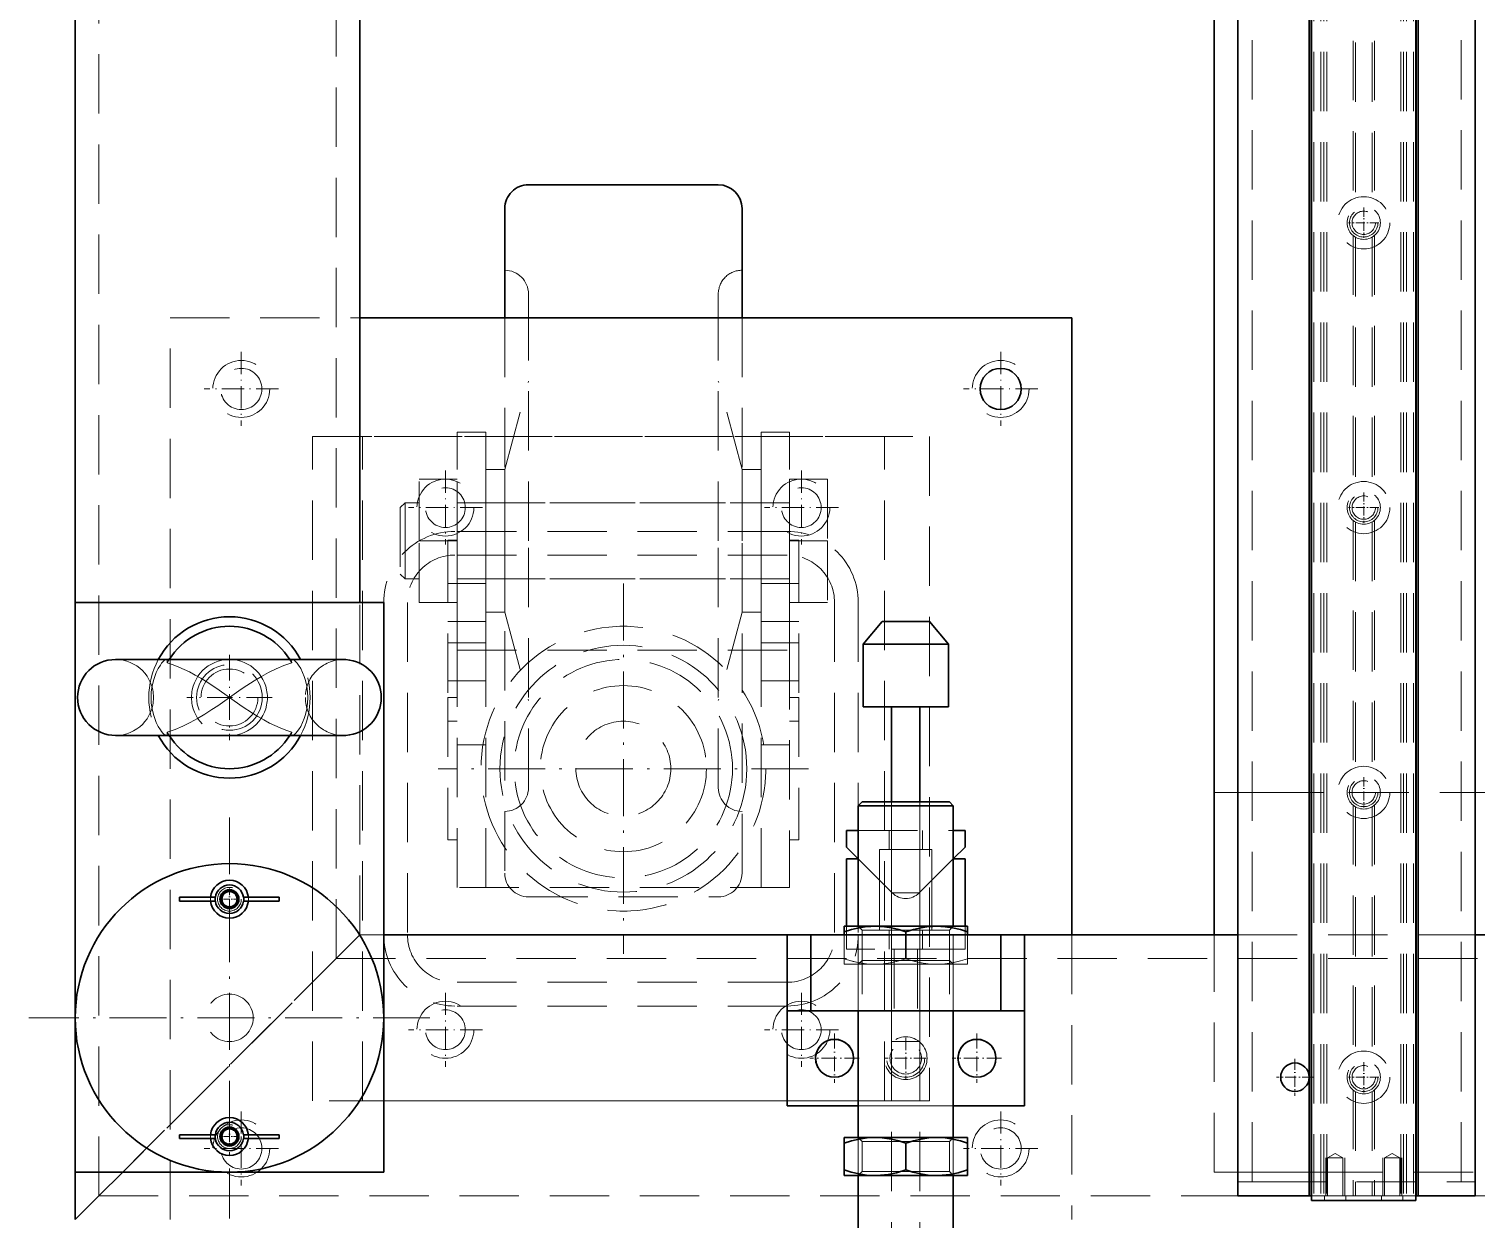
# Model space of a CAD drawing. Header units: millimetres. Extents: x -10155 to 20189, y -25550 to -22580.
# Drawn here: x -9706 to -9401.1, y -23854.9 to -23604.2 of the extents above; entities that cross this region are included whole.
import ezdxf

# ---------------------------------------------------------------- set-up
doc = ezdxf.new("R2010")
doc.units = ezdxf.units.MM
for name, pattern in [('CENTER-HOKUTO', [23, 20, -1, 1, -1]), ('DASHDOT', [18.5, 12, -3, 0.5, -3]), ('DASHSPACE', [30, 12, -18]), ('HIDDEN-HOKUTO', [3.8, 2.5, -1.3])]:
    doc.linetypes.add(name, pattern=pattern)
doc.layers.add('AM_7', color=2, linetype='CENTER-HOKUTO', lineweight=30)
doc.layers.add('AM_HID', color=1, linetype='HIDDEN-HOKUTO', lineweight=25)

msp = doc.modelspace()

# ---------------------------------------------------------------- linework, layer by layer
at = {"color": 7, "lineweight": 35}
for p, q in [((-9636.248, -23725.004), (-9636.248, -23355.504)), ((-9456.248, -23795.004), (-9456.248, -23355.504)), ((-9451.248, -23850.004), (-9451.248, -23355.504)), ((-9436.248, -23355.504), (-9436.248, -23850.004)), ((-9435.827, -23355.504), (-9435.827, -23850.004)), ((-9435.748, -23355.504), (-9435.748, -23849.004)), ((-9413.748, -23355.504), (-9413.748, -23849.004)), ((-9413.668, -23355.504), (-9413.668, -23850.004)), ((-9413.248, -23355.504), (-9413.248, -23850.004)), ((-9401.248, -23355.504), (-9401.248, -23850.004)), ((-9696.248, -23725.004), (-9696.248, -23404.504)), ((-9600.746, -23637.004), (-9560.746, -23637.004)), ((-9636.248, -23665.004), (-9486.248, -23665.004)), ((-9486.248, -23665.004), (-9486.248, -23795.004)), ((-9486.248, -23665.004), (-9486.248, -23795.004)), ((-9696.248, -23725.004), (-9631.248, -23725.004)), ((-9696.248, -23812.495), (-9696.248, -23725.004)), ((-9631.248, -23725.004), (-9631.248, -23845.004)), ((-9639.748, -23737.004), (-9687.748, -23737.004)), ((-9639.748, -23753.004), (-9687.748, -23753.004)), ((-9531.248, -23793.204), (-9531.248, -23767.804)), ((-9511.248, -23793.204), (-9511.248, -23767.804)), ((-9631.248, -23795.004), (-9546.248, -23795.004)), ((-9501.248, -23795.004), (-9541.248, -23795.004)), ((-9496.248, -23795.004), (-9451.248, -23795.004)), ((-9496.248, -23831.004), (-9496.248, -23795.004)), ((-9401.248, -23795.004), (-9375.248, -23795.004)), ((-9696.248, -23845.004), (-9696.248, -23812.513)), ((-9546.248, -23831.004), (-9546.248, -23811.004)), ((-9501.248, -23811.004), (-9541.248, -23811.004)), ((-9531.248, -23837.704), (-9531.248, -23811.004)), ((-9511.248, -23837.704), (-9511.248, -23811.004)), ((-9496.248, -23831.004), (-9496.248, -23811.004)), ((-9631.248, -23845.004), (-9696.248, -23845.004)), ((-9531.248, -23867.204), (-9531.248, -23845.704)), ((-9511.248, -23867.204), (-9511.248, -23845.704)), ((-9413.748, -23851.004), (-9435.748, -23851.004))]:
    msp.add_line(p, q, dxfattribs=at)
at = {"color": 7, "lineweight": 35, "ltscale": 0.079717}
msp.add_line((-9605.746, -23645.193), (-9605.746, -23642.004), dxfattribs=at)
at = {"color": 7, "lineweight": 35, "ltscale": 0.01646}
msp.add_line((-9555.746, -23642.662), (-9555.746, -23642.004), dxfattribs=at)
at = {"color": 7, "lineweight": 35, "ltscale": 0.197771}
msp.add_line((-9555.746, -23650.573), (-9555.746, -23642.662), dxfattribs=at)
at = {"color": 7, "lineweight": 35, "ltscale": 0.134513}
msp.add_line((-9605.746, -23650.573), (-9605.746, -23645.193), dxfattribs=at)
at = {"color": 7, "lineweight": 35, "ltscale": 0.36077}
msp.add_line((-9605.746, -23650.573), (-9605.746, -23665.004), dxfattribs=at)
at = {"color": 7, "lineweight": 35, "ltscale": 0.360763}
msp.add_line((-9555.746, -23650.573), (-9555.746, -23665.004), dxfattribs=at)
at = {"color": 7, "lineweight": 35, "ltscale": 0.156205}
for p, q in [((-9526.248, -23729.004), (-9530.248, -23733.804)), ((-9516.248, -23729.004), (-9512.248, -23733.804))]:
    msp.add_line(p, q, dxfattribs=at)
at = {"color": 7, "lineweight": 35, "ltscale": 0.125}
for p, q in [((-9526.248, -23729.004), (-9521.248, -23729.004)), ((-9521.248, -23729.004), (-9516.248, -23729.004)), ((-9541.248, -23795.004), (-9546.248, -23795.004)), ((-9501.248, -23795.004), (-9496.248, -23795.004)), ((-9456.248, -23795.004), (-9451.248, -23795.004)), ((-9401.248, -23795.004), (-9396.248, -23795.004)), ((-9546.248, -23811.004), (-9541.248, -23811.004)), ((-9501.248, -23811.004), (-9496.248, -23811.004))]:
    msp.add_line(p, q, dxfattribs=at)
at = {"color": 7, "lineweight": 35, "ltscale": 0.224988}
for p, q in [((-9530.248, -23733.804), (-9521.248, -23733.804)), ((-9530.248, -23747.004), (-9521.248, -23747.004))]:
    msp.add_line(p, q, dxfattribs=at)
at = {"color": 7, "lineweight": 35, "ltscale": 0.33}
for p, q in [((-9530.248, -23747.004), (-9530.248, -23733.804)), ((-9512.248, -23747.004), (-9512.248, -23733.804))]:
    msp.add_line(p, q, dxfattribs=at)
at = {"color": 7, "lineweight": 35, "ltscale": 0.225012}
for p, q in [((-9521.248, -23733.804), (-9512.248, -23733.804)), ((-9521.248, -23747.004), (-9512.248, -23747.004))]:
    msp.add_line(p, q, dxfattribs=at)
at = {"color": 7, "lineweight": 35, "ltscale": 0.5}
for p, q in [((-9524.248, -23767.004), (-9524.248, -23747.004)), ((-9518.248, -23767.004), (-9518.248, -23747.004))]:
    msp.add_line(p, q, dxfattribs=at)
at = {"color": 7, "lineweight": 35, "ltscale": 0.267249}
msp.add_line((-9687.748, -23753.004), (-9677.058, -23753.004), dxfattribs=at)
at = {"color": 7, "lineweight": 35, "ltscale": 0.267236}
msp.add_line((-9639.748, -23753.004), (-9650.437, -23753.004), dxfattribs=at)
at = {"color": 7, "lineweight": 35, "ltscale": 0.028289}
msp.add_line((-9530.447, -23767.004), (-9531.248, -23767.804), dxfattribs=at)
at = {"color": 7, "lineweight": 35, "ltscale": 0.249988}
msp.add_line((-9531.248, -23767.804), (-9521.248, -23767.804), dxfattribs=at)
at = {"color": 7, "lineweight": 35, "ltscale": 0.22998}
msp.add_line((-9530.447, -23767.004), (-9521.248, -23767.004), dxfattribs=at)
at = {"color": 7, "lineweight": 35, "ltscale": 0.230017}
msp.add_line((-9521.248, -23767.004), (-9512.047, -23767.004), dxfattribs=at)
at = {"color": 7, "lineweight": 35, "ltscale": 0.250012}
msp.add_line((-9521.248, -23767.804), (-9511.248, -23767.804), dxfattribs=at)
at = {"color": 7, "lineweight": 35, "ltscale": 0.028281}
msp.add_line((-9512.047, -23767.004), (-9511.248, -23767.804), dxfattribs=at)
at = {"color": 7, "lineweight": 35, "ltscale": 0.0625}
for p, q in [((-9533.748, -23773.004), (-9531.248, -23773.004)), ((-9511.248, -23773.004), (-9508.748, -23773.004)), ((-9533.748, -23779.004), (-9531.248, -23779.004)), ((-9511.248, -23779.004), (-9508.748, -23779.004))]:
    msp.add_line(p, q, dxfattribs=at)
at = {"color": 7, "lineweight": 35, "ltscale": 0.0875}
for p, q in [((-9533.748, -23776.504), (-9533.748, -23773.004)), ((-9508.748, -23773.004), (-9508.748, -23776.504))]:
    msp.add_line(p, q, dxfattribs=at)
at = {"color": 7, "lineweight": 35, "ltscale": 0.088388}
for p, q in [((-9531.248, -23779.004), (-9533.748, -23776.504)), ((-9508.748, -23776.504), (-9511.248, -23779.004))]:
    msp.add_line(p, q, dxfattribs=at)
at = {"color": 7, "lineweight": 35, "ltscale": 0.355}
for p, q in [((-9533.748, -23793.204), (-9533.748, -23779.004)), ((-9508.748, -23779.004), (-9508.748, -23793.204))]:
    msp.add_line(p, q, dxfattribs=at)
at = {"color": 7, "lineweight": 35, "ltscale": 0.003857}
for p, q in [((-9674.248, -23787.104), (-9674.093, -23787.104)), ((-9674.248, -23787.904), (-9674.093, -23787.904)), ((-9653.402, -23787.104), (-9653.248, -23787.104)), ((-9653.402, -23787.904), (-9653.248, -23787.904)), ((-9674.248, -23837.104), (-9674.093, -23837.104)), ((-9674.248, -23837.904), (-9674.093, -23837.904)), ((-9653.402, -23837.104), (-9653.248, -23837.104)), ((-9653.402, -23837.904), (-9653.248, -23837.904))]:
    msp.add_line(p, q, dxfattribs=at)
at = {"color": 7, "lineweight": 35, "ltscale": 0.02}
for p, q in [((-9674.248, -23787.904), (-9674.248, -23787.104)), ((-9666.748, -23787.904), (-9666.748, -23787.104)), ((-9660.748, -23787.904), (-9660.748, -23787.104)), ((-9653.248, -23787.904), (-9653.248, -23787.104)), ((-9674.248, -23837.904), (-9674.248, -23837.104)), ((-9666.748, -23837.904), (-9666.748, -23837.104)), ((-9660.748, -23837.904), (-9660.748, -23837.104)), ((-9653.248, -23837.904), (-9653.248, -23837.104))]:
    msp.add_line(p, q, dxfattribs=at)
at = {"color": 7, "lineweight": 35, "ltscale": 0.064807}
for p, q in [((-9671.501, -23787.104), (-9674.093, -23787.104)), ((-9671.501, -23787.904), (-9674.093, -23787.904)), ((-9671.501, -23837.104), (-9674.093, -23837.104)), ((-9671.501, -23837.904), (-9674.093, -23837.904))]:
    msp.add_line(p, q, dxfattribs=at)
at = {"color": 7, "lineweight": 35, "ltscale": 0.009705}
for p, q in [((-9671.501, -23787.104), (-9671.113, -23787.104)), ((-9671.501, -23787.904), (-9671.113, -23787.904)), ((-9671.501, -23837.104), (-9671.113, -23837.104)), ((-9671.501, -23837.904), (-9671.113, -23837.904))]:
    msp.add_line(p, q, dxfattribs=at)
at = {"color": 7, "lineweight": 35, "ltscale": 0.007141}
for p, q in [((-9670.827, -23787.104), (-9671.113, -23787.104)), ((-9670.827, -23787.904), (-9671.113, -23787.904)), ((-9656.382, -23787.104), (-9656.668, -23787.104)), ((-9656.382, -23787.904), (-9656.668, -23787.904)), ((-9670.827, -23837.104), (-9671.113, -23837.104)), ((-9670.827, -23837.904), (-9671.113, -23837.904)), ((-9656.382, -23837.104), (-9656.668, -23837.104)), ((-9656.382, -23837.904), (-9656.668, -23837.904))]:
    msp.add_line(p, q, dxfattribs=at)
at = {"color": 7, "lineweight": 35, "ltscale": 0.013342}
for p, q in [((-9670.827, -23787.104), (-9670.293, -23787.104)), ((-9670.827, -23787.904), (-9670.293, -23787.904)), ((-9670.827, -23837.104), (-9670.293, -23837.104)), ((-9670.827, -23837.904), (-9670.293, -23837.904))]:
    msp.add_line(p, q, dxfattribs=at)
at = {"color": 7, "lineweight": 35, "ltscale": 0.088647}
for p, q in [((-9666.748, -23787.104), (-9670.293, -23787.104)), ((-9666.748, -23787.904), (-9670.293, -23787.904)), ((-9666.748, -23837.104), (-9670.293, -23837.104)), ((-9666.748, -23837.904), (-9670.293, -23837.904))]:
    msp.add_line(p, q, dxfattribs=at)
at = {"color": 7, "lineweight": 35, "ltscale": 0.000671387}
for p, q in [((-9666.721, -23787.104), (-9666.748, -23787.104)), ((-9666.721, -23787.904), (-9666.748, -23787.904)), ((-9660.748, -23787.104), (-9660.774, -23787.104)), ((-9660.748, -23787.904), (-9660.774, -23787.904)), ((-9666.721, -23837.104), (-9666.748, -23837.104)), ((-9666.721, -23837.904), (-9666.748, -23837.904)), ((-9660.748, -23837.104), (-9660.774, -23837.104)), ((-9660.748, -23837.904), (-9660.774, -23837.904))]:
    msp.add_line(p, q, dxfattribs=at)
at = {"color": 7, "lineweight": 35, "ltscale": 0.08866}
for p, q in [((-9657.201, -23787.104), (-9660.748, -23787.104)), ((-9657.201, -23787.904), (-9660.748, -23787.904)), ((-9657.201, -23837.104), (-9660.748, -23837.104)), ((-9657.201, -23837.904), (-9660.748, -23837.904))]:
    msp.add_line(p, q, dxfattribs=at)
at = {"color": 7, "lineweight": 35, "ltscale": 0.01333}
for p, q in [((-9657.201, -23787.104), (-9656.668, -23787.104)), ((-9657.201, -23787.904), (-9656.668, -23787.904)), ((-9657.201, -23837.104), (-9656.668, -23837.104)), ((-9657.201, -23837.904), (-9656.668, -23837.904))]:
    msp.add_line(p, q, dxfattribs=at)
at = {"color": 7, "lineweight": 35, "ltscale": 0.009717}
for p, q in [((-9656.382, -23787.104), (-9655.994, -23787.104)), ((-9656.382, -23787.904), (-9655.994, -23787.904)), ((-9656.382, -23837.104), (-9655.994, -23837.104)), ((-9656.382, -23837.904), (-9655.994, -23837.904))]:
    msp.add_line(p, q, dxfattribs=at)
at = {"color": 7, "lineweight": 35, "ltscale": 0.064795}
for p, q in [((-9653.402, -23787.104), (-9655.994, -23787.104)), ((-9653.402, -23787.904), (-9655.994, -23787.904)), ((-9653.402, -23837.104), (-9655.994, -23837.104)), ((-9653.402, -23837.904), (-9655.994, -23837.904))]:
    msp.add_line(p, q, dxfattribs=at)
at = {"color": 7, "lineweight": 35, "ltscale": 0.4}
for p, q in [((-9546.248, -23811.004), (-9546.248, -23795.004)), ((-9541.248, -23811.004), (-9541.248, -23795.004)), ((-9501.248, -23811.004), (-9501.248, -23795.004)), ((-9496.248, -23811.004), (-9496.248, -23795.004))]:
    msp.add_line(p, q, dxfattribs=at)
at = {"color": 7, "lineweight": 35, "ltscale": 0.029028}
for p, q in [((-9534.248, -23794.365), (-9534.248, -23793.204)), ((-9508.248, -23794.365), (-9508.248, -23793.204)), ((-9534.248, -23838.865), (-9534.248, -23837.704)), ((-9508.248, -23838.865), (-9508.248, -23837.704)), ((-9534.248, -23844.543), (-9534.248, -23845.704)), ((-9508.248, -23844.543), (-9508.248, -23845.704))]:
    msp.add_line(p, q, dxfattribs=at)
at = {"color": 7, "lineweight": 35, "ltscale": 0.162488}
for p, q in [((-9534.248, -23793.204), (-9527.748, -23793.204)), ((-9534.248, -23837.704), (-9527.748, -23837.704)), ((-9534.248, -23845.704), (-9527.748, -23845.704))]:
    msp.add_line(p, q, dxfattribs=at)
at = {"color": 7, "lineweight": 35, "ltscale": 0.015973}
for p, q in [((-9534.248, -23794.365), (-9534.248, -23795.004)), ((-9508.248, -23794.365), (-9508.248, -23795.004))]:
    msp.add_line(p, q, dxfattribs=at)
at = {"color": 7, "lineweight": 35, "ltscale": 0.1625}
for p, q in [((-9527.748, -23793.204), (-9521.248, -23793.204)), ((-9521.248, -23793.204), (-9514.748, -23793.204)), ((-9527.748, -23837.704), (-9521.248, -23837.704)), ((-9521.248, -23837.704), (-9514.748, -23837.704)), ((-9527.748, -23845.704), (-9521.248, -23845.704)), ((-9521.248, -23845.704), (-9514.748, -23845.704))]:
    msp.add_line(p, q, dxfattribs=at)
at = {"color": 7, "lineweight": 35, "ltscale": 0.141944}
for p, q in [((-9521.248, -23794.365), (-9521.248, -23800.043)), ((-9534.248, -23838.865), (-9534.248, -23844.543)), ((-9521.248, -23838.865), (-9521.248, -23844.543)), ((-9508.248, -23838.865), (-9508.248, -23844.543))]:
    msp.add_line(p, q, dxfattribs=at)
at = {"color": 7, "lineweight": 35, "ltscale": 0.162512}
for p, q in [((-9514.748, -23793.204), (-9508.248, -23793.204)), ((-9514.748, -23837.704), (-9508.248, -23837.704)), ((-9514.748, -23845.704), (-9508.248, -23845.704))]:
    msp.add_line(p, q, dxfattribs=at)
at = {"color": 7, "lineweight": 35, "ltscale": 0.375}
for p, q in [((-9546.248, -23831.004), (-9531.248, -23831.004)), ((-9531.248, -23831.004), (-9546.248, -23831.004)), ((-9511.248, -23831.004), (-9496.248, -23831.004)), ((-9496.248, -23831.004), (-9511.248, -23831.004))]:
    msp.add_line(p, q, dxfattribs=at)
at = {"color": 7, "lineweight": 35, "ltscale": 0.25}
msp.add_line((-9696.248, -23855.004), (-9696.248, -23845.004), dxfattribs=at)
at = {"color": 7, "lineweight": 35, "ltscale": 0.176777}
for p, q in [((-9686.248, -23845.004), (-9691.248, -23850.004)), ((-9691.248, -23850.004), (-9686.248, -23845.004)), ((-9696.248, -23855.004), (-9691.248, -23850.004)), ((-9696.248, -23855.004), (-9691.248, -23850.004))]:
    msp.add_line(p, q, dxfattribs=at)
at = {"color": 7, "lineweight": 35, "ltscale": 0.15}
for p, q in [((-9451.248, -23850.004), (-9445.248, -23850.004)), ((-9413.248, -23850.004), (-9407.248, -23850.004)), ((-9407.248, -23850.004), (-9401.248, -23850.004))]:
    msp.add_line(p, q, dxfattribs=at)
at = {"color": 7, "lineweight": 35, "ltscale": 0.3875}
msp.add_line((-9435.748, -23850.004), (-9451.248, -23850.004), dxfattribs=at)
at = {"color": 7, "lineweight": 35, "ltscale": 0.225}
msp.add_line((-9445.248, -23850.004), (-9436.248, -23850.004), dxfattribs=at)
at = {"color": 7, "lineweight": 35, "ltscale": 0.010522}
msp.add_line((-9436.248, -23850.004), (-9435.827, -23850.004), dxfattribs=at)
at = {"color": 7, "lineweight": 35, "ltscale": 0.001978}
msp.add_line((-9435.827, -23850.004), (-9435.748, -23850.004), dxfattribs=at)
at = {"color": 7, "lineweight": 35, "ltscale": 0.05}
for p, q in [((-9435.748, -23849.004), (-9435.748, -23851.004)), ((-9413.748, -23849.004), (-9413.748, -23851.004))]:
    msp.add_line(p, q, dxfattribs=at)
at = {"color": 7, "lineweight": 35, "ltscale": 0.3125}
msp.add_line((-9401.248, -23850.004), (-9413.748, -23850.004), dxfattribs=at)
at = {"color": 7, "lineweight": 35, "ltscale": 0.00199}
msp.add_line((-9413.748, -23850.004), (-9413.668, -23850.004), dxfattribs=at)
at = {"color": 7, "lineweight": 35, "ltscale": 0.01051}
msp.add_line((-9413.668, -23850.004), (-9413.248, -23850.004), dxfattribs=at)
at = {"color": 7, "lineweight": 35}
for points in [[(-9534.248, -23794.365), (-9532.646, -23793.884), (-9531.032, -23793.517), (-9529.4, -23793.284), (-9528.576, -23793.224), (-9527.748, -23793.204)], [(-9527.748, -23793.204), (-9526.74, -23793.234), (-9525.736, -23793.323), (-9524.224, -23793.563), (-9522.727, -23793.916), (-9521.248, -23794.365)], [(-9521.248, -23794.365), (-9519.647, -23793.884), (-9518.032, -23793.517), (-9516.4, -23793.284), (-9515.576, -23793.224), (-9514.748, -23793.204)], [(-9514.748, -23793.204), (-9513.858, -23793.227), (-9512.958, -23793.298), (-9511.402, -23793.528), (-9509.728, -23793.916), (-9508.248, -23794.365)], [(-9534.248, -23838.865), (-9532.646, -23838.384), (-9531.032, -23838.017), (-9529.4, -23837.784), (-9528.576, -23837.724), (-9527.748, -23837.704)], [(-9527.748, -23837.704), (-9526.74, -23837.734), (-9525.736, -23837.823), (-9524.224, -23838.063), (-9522.727, -23838.416), (-9521.248, -23838.865)], [(-9521.248, -23838.865), (-9519.647, -23838.384), (-9518.032, -23838.017), (-9516.4, -23837.784), (-9515.576, -23837.724), (-9514.748, -23837.704)], [(-9514.748, -23837.704), (-9513.858, -23837.727), (-9512.958, -23837.798), (-9511.402, -23838.028), (-9509.728, -23838.416), (-9508.248, -23838.865)], [(-9527.748, -23845.704), (-9528.638, -23845.68), (-9529.538, -23845.61), (-9531.093, -23845.379), (-9532.768, -23844.992), (-9534.248, -23844.543)], [(-9521.248, -23844.543), (-9523.187, -23845.111), (-9524.93, -23845.472), (-9526.561, -23845.662), (-9527.748, -23845.704)], [(-9514.748, -23845.704), (-9515.638, -23845.68), (-9516.538, -23845.61), (-9518.093, -23845.379), (-9519.768, -23844.992), (-9521.248, -23844.543)], [(-9508.248, -23844.543), (-9510.187, -23845.111), (-9511.93, -23845.472), (-9513.561, -23845.662), (-9514.748, -23845.704)]]:
    msp.add_lwpolyline(points, dxfattribs=at)
at = {"color": 7, "linetype": 'DASHSPACE', "lineweight": 13}
for centre, radius in [((-9424.748, -23645.004), 3), ((-9424.748, -23705.004), 3), ((-9663.748, -23745.004), 8), ((-9424.748, -23765.004), 3), ((-9663.748, -23787.504), 2), ((-9521.248, -23821.004), 4), ((-9424.748, -23825.004), 3), ((-9663.748, -23837.504), 2)]:
    msp.add_circle(centre, radius, dxfattribs=at)
at = {"color": 7, "lineweight": 35}
for centre, radius in [((-9501.248, -23680.004), 4.338), ((-9663.748, -23812.504), 32.5), ((-9663.748, -23787.504), 2), ((-9663.748, -23787.504), 1.8), ((-9663.748, -23787.504), 1.6), ((-9536.248, -23821.004), 4), ((-9506.248, -23821.004), 4), ((-9439.248, -23825.004), 3), ((-9663.748, -23837.504), 2), ((-9663.748, -23837.504), 1.8), ((-9663.748, -23837.504), 1.6)]:
    msp.add_circle(centre, radius, dxfattribs=at)
for centre, radius, start, end in [((-9600.746, -23642.004), 5, 90, 180.00001), ((-9560.746, -23642.004), 5, 360, 90), ((-9663.748, -23745.004), 17, 28.07252, 151.92748), ((-9663.748, -23745.004), 15, 32.23096, 147.76904), ((-9687.748, -23745.004), 8, 90, 179.99999), ((-9639.748, -23745.004), 8, 86.08696, 90), ((-9639.748, -23745.004), 8, 0, 86.08696), ((-9687.748, -23745.004), 8, 179.99999, 270), ((-9639.748, -23745.004), 8, 273.91305, 0), ((-9663.748, -23745.004), 17, 208.07248, 331.92765), ((-9663.748, -23745.004), 15, 212.23095, 327.76905), ((-9639.748, -23745.004), 8, 270, 273.91305), ((-9663.748, -23787.504), 4, 5.73917, 174.26083), ((-9663.748, -23787.504), 3, 7.66226, 172.33775), ((-9663.748, -23787.504), 4, 185.73917, 354.26083), ((-9663.748, -23787.504), 3, 187.66225, 352.33774), ((-9536.248, -23821.004), 4, 28.64789, 208.64788), ((-9506.248, -23821.004), 4, 28.64789, 208.64788), ((-9663.748, -23837.504), 4, 5.73917, 174.26083), ((-9663.748, -23837.504), 3, 7.66226, 172.33775), ((-9663.748, -23837.504), 4, 185.73917, 354.26083), ((-9663.748, -23837.504), 3, 187.66225, 352.33774)]:
    msp.add_arc(centre, radius, start, end, dxfattribs=at)
at = {"layer": 'AM_7', "color": 2, "linetype": 'DASHDOT', "lineweight": 13, "ltscale": 0.159802}
for p, q in [((-9424.748, -23641.808), (-9424.748, -23648.2)), ((-9421.551, -23645.004), (-9427.943, -23645.004)), ((-9424.748, -23701.808), (-9424.748, -23708.2)), ((-9421.551, -23705.004), (-9427.943, -23705.004)), ((-9421.551, -23765.004), (-9427.943, -23765.004)), ((-9424.748, -23821.808), (-9424.748, -23828.2)), ((-9421.551, -23825.004), (-9427.943, -23825.004))]:
    msp.add_line(p, q, dxfattribs=at)
at = {"layer": 'AM_7', "color": 2, "linetype": 'DASHDOT', "lineweight": 13, "ltscale": 0.389999}
for p, q in [((-9661.248, -23672.204), (-9661.248, -23687.804)), ((-9501.248, -23672.204), (-9501.248, -23687.804)), ((-9618.246, -23807.204), (-9618.246, -23822.804)), ((-9543.246, -23807.204), (-9543.246, -23822.804))]:
    msp.add_line(p, q, dxfattribs=at)
at = {"layer": 'AM_7', "color": 2, "linetype": 'DASHDOT', "lineweight": 13, "ltscale": 0.390002}
for p, q in [((-9653.447, -23680.004), (-9669.047, -23680.004)), ((-9493.447, -23680.004), (-9509.047, -23680.004)), ((-9653.447, -23840.004), (-9669.047, -23840.004)), ((-9493.447, -23840.004), (-9509.047, -23840.004))]:
    msp.add_line(p, q, dxfattribs=at)
at = {"layer": 'AM_7', "color": 2, "linetype": 'DASHDOT', "lineweight": 13, "ltscale": 0.390001}
for p, q in [((-9618.246, -23697.204), (-9618.246, -23712.804)), ((-9543.246, -23697.204), (-9543.246, -23712.804))]:
    msp.add_line(p, q, dxfattribs=at)
at = {"layer": 'AM_7', "color": 2, "linetype": 'DASHDOT', "lineweight": 13, "ltscale": 0.38999}
for p, q in [((-9610.446, -23705.004), (-9626.045, -23705.004)), ((-9535.446, -23705.004), (-9551.045, -23705.004)), ((-9610.446, -23815.004), (-9626.045, -23815.004)), ((-9535.446, -23815.004), (-9551.045, -23815.004))]:
    msp.add_line(p, q, dxfattribs=at)
at = {"layer": 'AM_7', "color": 2, "linetype": 'DASHDOT', "lineweight": 13}
for p, q in [((-9580.746, -23721.004), (-9580.746, -23799.004)), ((-9541.746, -23760.004), (-9619.746, -23760.004)), ((-9663.748, -23770.254), (-9663.748, -23854.754)), ((-9621.498, -23812.504), (-9705.998, -23812.504))]:
    msp.add_line(p, q, dxfattribs=at)
at = {"layer": 'AM_7', "color": 2, "linetype": 'DASHDOT', "lineweight": 13, "ltscale": 0.449637}
msp.add_line((-9663.748, -23736.011), (-9663.748, -23753.997), dxfattribs=at)
at = {"layer": 'AM_7', "color": 2, "linetype": 'DASHDOT', "lineweight": 13, "ltscale": 0.449634}
msp.add_line((-9654.755, -23745.004), (-9672.74, -23745.004), dxfattribs=at)
at = {"layer": 'AM_7', "color": 2, "linetype": 'DASHDOT', "lineweight": 13, "ltscale": 0.159803}
msp.add_line((-9424.748, -23761.808), (-9424.748, -23768.2), dxfattribs=at)
at = {"layer": 'AM_7', "color": 2, "linetype": 'DASHDOT', "lineweight": 13, "ltscale": 0.105365}
for p, q in [((-9663.748, -23785.397), (-9663.748, -23789.611)), ((-9663.748, -23835.397), (-9663.748, -23839.611))]:
    msp.add_line(p, q, dxfattribs=at)
at = {"layer": 'AM_7', "color": 2, "linetype": 'DASHDOT', "lineweight": 13, "ltscale": 0.105371}
for p, q in [((-9661.64, -23787.504), (-9665.855, -23787.504)), ((-9661.64, -23837.504), (-9665.855, -23837.504))]:
    msp.add_line(p, q, dxfattribs=at)
at = {"layer": 'AM_7', "color": 2, "linetype": 'DASHDOT', "lineweight": 13, "ltscale": 0.260001}
for p, q in [((-9536.248, -23815.804), (-9536.248, -23826.204)), ((-9506.248, -23815.804), (-9506.248, -23826.204))]:
    msp.add_line(p, q, dxfattribs=at)
at = {"layer": 'AM_7', "color": 2, "linetype": 'DASHDOT', "lineweight": 13, "ltscale": 0.216028}
for p, q in [((-9521.248, -23816.683), (-9521.248, -23825.324)), ((-9516.927, -23821.004), (-9525.568, -23821.004))]:
    msp.add_line(p, q, dxfattribs=at)
at = {"layer": 'AM_7', "color": 2, "linetype": 'DASHDOT', "lineweight": 13, "ltscale": 0.259998}
for p, q in [((-9531.047, -23821.004), (-9541.447, -23821.004)), ((-9501.047, -23821.004), (-9511.447, -23821.004))]:
    msp.add_line(p, q, dxfattribs=at)
at = {"layer": 'AM_7', "color": 2, "linetype": 'DASHDOT', "lineweight": 13, "ltscale": 0.195}
msp.add_line((-9439.248, -23821.104), (-9439.248, -23828.904), dxfattribs=at)
at = {"layer": 'AM_7', "color": 2, "linetype": 'DASHDOT', "lineweight": 13, "ltscale": 0.194995}
msp.add_line((-9435.348, -23825.004), (-9443.147, -23825.004), dxfattribs=at)
at = {"layer": 'AM_7', "color": 2, "linetype": 'DASHDOT', "lineweight": 13, "ltscale": 0.39}
for p, q in [((-9661.248, -23832.204), (-9661.248, -23847.804)), ((-9501.248, -23832.204), (-9501.248, -23847.804))]:
    msp.add_line(p, q, dxfattribs=at)
at = {"layer": 'AM_HID', "color": 1, "lineweight": 13, "ltscale": 5}
for p, q in [((-9435.839, -23020.004), (-9435.839, -23850.004)), ((-9435.248, -23020.004), (-9435.248, -23850.004)), ((-9433.783, -23020.004), (-9433.783, -23850.004)), ((-9433.781, -23020.004), (-9433.781, -23850.004)), ((-9433.158, -23020.004), (-9433.158, -23850.004)), ((-9432.547, -23020.004), (-9432.547, -23850.004)), ((-9416.947, -23020.004), (-9416.947, -23850.004)), ((-9416.337, -23020.004), (-9416.337, -23850.004)), ((-9415.714, -23020.004), (-9415.714, -23850.004)), ((-9415.712, -23020.004), (-9415.712, -23850.004)), ((-9414.248, -23020.004), (-9414.248, -23850.004)), ((-9413.656, -23020.004), (-9413.656, -23850.004)), ((-9448.248, -23847.004), (-9448.248, -23023.004)), ((-9404.248, -23847.004), (-9404.248, -23023.004)), ((-9691.248, -23850.004), (-9691.248, -23025.004)), ((-9641.248, -23800.004), (-9641.248, -23075.004)), ((-9426.998, -23587.685), (-9426.998, -23642.323)), ((-9426.498, -23588.035), (-9426.498, -23641.973)), ((-9422.998, -23588.035), (-9422.998, -23641.973)), ((-9422.498, -23587.685), (-9422.498, -23642.323)), ((-9426.998, -23647.685), (-9426.998, -23702.323)), ((-9426.498, -23648.035), (-9426.498, -23701.973)), ((-9422.998, -23648.035), (-9422.998, -23701.973)), ((-9422.498, -23647.685), (-9422.498, -23702.323)), ((-9600.746, -23665.596), (-9600.746, -23660.004)), ((-9560.746, -23660.185), (-9560.746, -23660.004)), ((-9560.746, -23666.37), (-9560.746, -23660.185)), ((-9676.248, -23665.004), (-9636.248, -23665.004)), ((-9676.248, -23855.004), (-9676.248, -23665.004)), ((-9676.248, -23665.004), (-9486.248, -23665.004)), ((-9676.248, -23855.004), (-9676.248, -23665.004)), ((-9605.746, -23665.004), (-9605.746, -23712.004)), ((-9600.746, -23666.37), (-9600.746, -23665.596)), ((-9600.746, -23712.004), (-9600.746, -23666.37)), ((-9560.746, -23712.004), (-9560.746, -23666.37)), ((-9555.746, -23665.004), (-9555.746, -23712.004)), ((-9605.746, -23697.004), (-9600.746, -23678.344)), ((-9555.746, -23697.004), (-9560.746, -23678.344)), ((-9646.246, -23830.004), (-9646.246, -23690.004)), ((-9646.246, -23690.004), (-9516.246, -23690.004)), ((-9525.746, -23690.004), (-9635.746, -23690.004)), ((-9635.746, -23830.004), (-9635.746, -23690.004)), ((-9615.746, -23735.004), (-9615.746, -23689.101)), ((-9609.746, -23689.101), (-9615.746, -23689.101)), ((-9609.746, -23735.004), (-9609.746, -23689.101)), ((-9551.746, -23735.004), (-9551.746, -23689.101)), ((-9551.746, -23689.101), (-9545.746, -23689.101)), ((-9545.746, -23735.004), (-9545.746, -23689.101)), ((-9525.746, -23830.004), (-9525.746, -23690.004)), ((-9516.246, -23690.004), (-9516.246, -23830.004)), ((-9609.746, -23698.84), (-9609.746, -23697.004)), ((-9609.746, -23697.004), (-9605.746, -23697.004)), ((-9605.746, -23697.611), (-9605.746, -23697.004)), ((-9605.746, -23698.84), (-9605.746, -23697.09)), ((-9605.746, -23704.812), (-9605.746, -23697.611)), ((-9555.746, -23697.004), (-9555.746, -23725.168)), ((-9555.746, -23697.004), (-9551.746, -23697.004)), ((-9551.746, -23698.84), (-9551.746, -23697.004)), ((-9623.746, -23712.004), (-9623.746, -23699.013)), ((-9623.746, -23699.013), (-9615.746, -23699.013)), ((-9615.746, -23712.004), (-9615.746, -23699.013)), ((-9609.746, -23727.004), (-9609.746, -23698.84)), ((-9605.746, -23719.195), (-9605.746, -23698.84)), ((-9555.746, -23727.004), (-9555.746, -23698.84)), ((-9551.746, -23727.004), (-9551.746, -23698.84)), ((-9545.746, -23699.013), (-9545.746, -23712.004)), ((-9545.746, -23699.013), (-9537.746, -23699.013)), ((-9537.746, -23699.013), (-9537.746, -23712.004)), ((-9627.746, -23705.004), (-9626.746, -23704.004)), ((-9626.746, -23704.482), (-9626.746, -23704.004)), ((-9623.746, -23704.004), (-9626.746, -23704.004)), ((-9626.746, -23720.004), (-9626.746, -23704.004)), ((-9615.746, -23704.004), (-9609.746, -23704.004)), ((-9545.746, -23704.004), (-9615.746, -23704.004)), ((-9609.746, -23704.004), (-9551.746, -23704.004)), ((-9551.746, -23704.004), (-9545.746, -23704.004)), ((-9627.746, -23705.004), (-9627.746, -23719.004)), ((-9626.746, -23705.859), (-9626.746, -23704.482)), ((-9626.746, -23705.859), (-9626.746, -23710.564)), ((-9605.746, -23725.168), (-9605.746, -23704.812)), ((-9546.246, -23710.004), (-9616.246, -23710.004)), ((-9426.998, -23707.685), (-9426.998, -23762.323)), ((-9426.498, -23708.035), (-9426.498, -23761.973)), ((-9422.998, -23708.035), (-9422.998, -23761.973)), ((-9422.498, -23707.685), (-9422.498, -23762.323)), ((-9626.746, -23710.564), (-9626.746, -23719.486)), ((-9623.746, -23724.994), (-9623.746, -23712.004)), ((-9623.746, -23712.004), (-9615.746, -23712.004)), ((-9623.746, -23712.004), (-9615.746, -23712.004)), ((-9617.746, -23712.504), (-9617.746, -23711.834)), ((-9617.746, -23711.834), (-9615.746, -23711.834)), ((-9617.746, -23712.504), (-9617.746, -23745.004)), ((-9615.746, -23724.994), (-9615.746, -23712.004)), ((-9605.746, -23712.004), (-9605.746, -23782.004)), ((-9600.746, -23764.004), (-9600.746, -23712.004)), ((-9560.746, -23764.004), (-9560.746, -23712.004)), ((-9555.746, -23782.004), (-9555.746, -23712.004)), ((-9545.746, -23711.834), (-9543.746, -23711.834)), ((-9545.746, -23712.004), (-9545.746, -23724.994)), ((-9545.746, -23712.004), (-9537.746, -23712.004)), ((-9545.746, -23712.004), (-9537.746, -23712.004)), ((-9543.746, -23712.504), (-9543.746, -23711.834)), ((-9543.746, -23712.504), (-9543.746, -23745.004)), ((-9537.746, -23712.004), (-9537.746, -23724.994)), ((-9546.246, -23715.004), (-9616.246, -23715.004)), ((-9627.746, -23719.004), (-9626.746, -23720.004)), ((-9626.746, -23719.486), (-9626.746, -23720.004)), ((-9605.746, -23726.397), (-9605.746, -23719.195)), ((-9623.746, -23720.004), (-9626.746, -23720.004)), ((-9617.746, -23721.004), (-9609.746, -23721.004)), ((-9615.746, -23720.004), (-9609.746, -23720.004)), ((-9545.746, -23720.004), (-9615.746, -23720.004)), ((-9609.746, -23720.004), (-9551.746, -23720.004)), ((-9551.746, -23720.004), (-9545.746, -23720.004)), ((-9551.746, -23721.004), (-9543.746, -23721.004)), ((-9636.248, -23795.004), (-9636.248, -23725.004)), ((-9626.246, -23725.004), (-9626.246, -23795.004)), ((-9623.746, -23724.994), (-9615.746, -23724.994)), ((-9605.746, -23726.918), (-9605.746, -23725.168)), ((-9545.746, -23724.994), (-9537.746, -23724.994)), ((-9536.246, -23725.004), (-9536.246, -23795.004)), ((-9531.246, -23725.004), (-9531.246, -23795.004)), ((-9609.746, -23727.004), (-9605.746, -23727.004)), ((-9605.746, -23727.004), (-9605.746, -23726.397)), ((-9605.746, -23727.004), (-9600.746, -23745.664)), ((-9555.746, -23727.004), (-9560.746, -23745.664)), ((-9555.746, -23727.004), (-9551.746, -23727.004)), ((-9617.746, -23729.004), (-9609.746, -23729.004)), ((-9551.746, -23729.004), (-9543.746, -23729.004)), ((-9617.746, -23733.504), (-9609.746, -23733.504)), ((-9551.746, -23733.504), (-9543.746, -23733.504)), ((-9530.248, -23733.804), (-9521.247, -23733.804)), ((-9521.247, -23733.804), (-9512.248, -23733.804)), ((-9687.748, -23737.004), (-9677.058, -23737.004)), ((-9639.748, -23737.004), (-9650.437, -23737.004)), ((-9615.746, -23785.004), (-9615.746, -23735.004)), ((-9615.746, -23735.004), (-9545.746, -23735.004)), ((-9609.746, -23785.004), (-9609.746, -23735.004)), ((-9551.746, -23785.004), (-9551.746, -23735.004)), ((-9545.746, -23735.004), (-9545.746, -23785.004)), ((-9617.746, -23741.504), (-9609.746, -23741.504)), ((-9551.746, -23741.504), (-9543.746, -23741.504)), ((-9615.746, -23745.004), (-9617.746, -23745.004)), ((-9617.746, -23745.004), (-9617.746, -23775.004)), ((-9545.746, -23745.004), (-9543.746, -23745.004)), ((-9543.746, -23745.004), (-9543.746, -23775.004)), ((-9615.746, -23750.004), (-9617.746, -23750.004)), ((-9545.746, -23750.004), (-9543.746, -23750.004)), ((-9609.746, -23754.951), (-9615.746, -23754.951)), ((-9551.746, -23754.951), (-9545.746, -23754.951)), ((-9453.503, -23765), (-9456.248, -23765)), ((-9453.503, -23765), (-9448.329, -23765)), ((-9443.643, -23765), (-9448.329, -23765)), ((-9443.643, -23765), (-9433.195, -23765)), ((-9396.248, -23765), (-9433.195, -23765)), ((-9531.248, -23767.804), (-9521.247, -23767.804)), ((-9524.248, -23868.004), (-9524.248, -23767.004)), ((-9524.248, -23817.504), (-9524.248, -23767.004)), ((-9521.247, -23767.804), (-9511.248, -23767.804)), ((-9518.248, -23868.004), (-9518.248, -23767.004)), ((-9518.248, -23817.504), (-9518.248, -23767.004)), ((-9426.998, -23767.685), (-9426.998, -23822.323)), ((-9426.498, -23768.035), (-9426.498, -23821.973)), ((-9422.998, -23768.035), (-9422.998, -23821.973)), ((-9422.498, -23767.685), (-9422.498, -23822.323)), ((-9531.248, -23773.004), (-9511.248, -23773.004)), ((-9524.748, -23773.004), (-9524.748, -23777.004)), ((-9517.748, -23777.004), (-9517.748, -23773.004)), ((-9615.746, -23775.004), (-9617.746, -23775.004)), ((-9545.746, -23775.004), (-9543.746, -23775.004)), ((-9526.748, -23777.004), (-9526.748, -23783.504)), ((-9526.748, -23777.004), (-9515.748, -23777.004)), ((-9515.748, -23783.504), (-9515.748, -23777.004)), ((-9524.076, -23786.175), (-9531.248, -23779.004)), ((-9531.248, -23779.004), (-9524.076, -23786.175)), ((-9511.248, -23779.004), (-9518.419, -23786.175)), ((-9518.419, -23786.175), (-9511.248, -23779.004)), ((-9526.748, -23783.504), (-9526.748, -23794.004)), ((-9515.748, -23794.004), (-9515.748, -23783.504)), ((-9545.746, -23785.004), (-9615.746, -23785.004)), ((-9518.419, -23786.175), (-9524.076, -23786.175)), ((-9667.748, -23787.904), (-9667.748, -23787.104)), ((-9659.748, -23787.904), (-9659.748, -23787.104)), ((-9600.746, -23787.004), (-9560.746, -23787.004)), ((-9641.248, -23800.004), (-9636.248, -23795.004)), ((-9636.248, -23795.004), (-9641.248, -23800.004)), ((-9636.248, -23795.004), (-9631.248, -23795.004)), ((-9496.248, -23795.004), (-9546.248, -23795.004)), ((-9546.248, -23795.004), (-9546.248, -23831.004)), ((-9534.248, -23795.004), (-9534.248, -23800.043)), ((-9533.748, -23798.004), (-9533.748, -23793.204)), ((-9533.748, -23795.004), (-9533.748, -23798.004)), ((-9531.248, -23811.004), (-9531.248, -23793.204)), ((-9530.436, -23794.016), (-9531.248, -23793.204)), ((-9531.248, -23795.004), (-9531.248, -23811.004)), ((-9530.436, -23794.016), (-9521.247, -23794.016)), ((-9530.436, -23794.016), (-9521.248, -23794.016)), ((-9530.436, -23800.392), (-9530.436, -23794.016)), ((-9530.436, -23795.004), (-9530.436, -23811.004)), ((-9526.748, -23794.004), (-9515.748, -23794.004)), ((-9524.748, -23794.004), (-9524.748, -23798.004)), ((-9521.248, -23794.016), (-9512.06, -23794.016)), ((-9521.247, -23794.016), (-9512.06, -23794.016)), ((-9521.247, -23794.365), (-9521.247, -23800.043)), ((-9517.748, -23798.004), (-9517.748, -23794.004)), ((-9512.06, -23794.016), (-9511.248, -23793.204)), ((-9512.06, -23800.392), (-9512.06, -23794.016)), ((-9512.06, -23795.004), (-9512.06, -23811.004)), ((-9511.248, -23811.004), (-9511.248, -23793.204)), ((-9511.248, -23795.004), (-9511.248, -23811.004)), ((-9508.748, -23793.204), (-9508.748, -23798.004)), ((-9508.748, -23795.004), (-9508.748, -23798.004)), ((-9508.248, -23795.004), (-9508.248, -23800.043)), ((-9486.248, -23795.004), (-9486.248, -23855.004)), ((-9486.248, -23795.004), (-9486.248, -23855.004)), ((-9456.248, -23845), (-9456.248, -23795.004)), ((-9451.248, -23795.004), (-9401.248, -23795.004)), ((-9451.248, -23795.004), (-9401.248, -23795.004)), ((-9508.748, -23798.004), (-9533.748, -23798.004)), ((-9530.748, -23798.004), (-9533.748, -23798.004)), ((-9511.748, -23798.004), (-9530.748, -23798.004)), ((-9524.248, -23798.004), (-9524.248, -23811.004)), ((-9523.706, -23798.004), (-9523.706, -23811.004)), ((-9518.789, -23798.004), (-9518.789, -23811.004)), ((-9518.248, -23798.004), (-9518.248, -23811.004)), ((-9508.748, -23798.004), (-9511.748, -23798.004)), ((-9641.248, -23800.004), (-9686.248, -23845.004)), ((-9686.248, -23845.004), (-9641.248, -23800.004)), ((-9641.248, -23800.004), (-8671.248, -23800.004)), ((-9534.248, -23800.043), (-9534.248, -23801.204)), ((-9534.248, -23801.204), (-9527.748, -23801.204)), ((-9530.436, -23800.392), (-9531.248, -23801.204)), ((-9530.436, -23800.392), (-9521.247, -23800.392)), ((-9530.436, -23800.392), (-9521.248, -23800.392)), ((-9527.748, -23801.204), (-9521.248, -23801.204)), ((-9521.248, -23800.392), (-9512.06, -23800.392)), ((-9521.248, -23801.204), (-9514.748, -23801.204)), ((-9521.247, -23800.392), (-9512.06, -23800.392)), ((-9514.748, -23801.204), (-9508.248, -23801.204)), ((-9512.06, -23800.392), (-9511.248, -23801.204)), ((-9508.248, -23800.043), (-9508.248, -23801.204)), ((-9546.246, -23805.004), (-9616.246, -23805.004)), ((-9546.246, -23810.004), (-9616.246, -23810.004)), ((-9696.248, -23812.513), (-9696.248, -23812.495)), ((-9524.248, -23817.504), (-9521.248, -23817.504)), ((-9521.248, -23817.504), (-9518.248, -23817.504)), ((-9426.998, -23827.685), (-9426.998, -23850.004)), ((-9426.498, -23828.035), (-9426.498, -23850.004)), ((-9422.998, -23828.035), (-9422.998, -23850.004)), ((-9422.498, -23827.685), (-9422.498, -23850.004)), ((-9516.246, -23830.004), (-9646.246, -23830.004)), ((-9525.746, -23830.004), (-9635.746, -23830.004)), ((-9531.248, -23831.004), (-9511.248, -23831.004)), ((-9511.248, -23831.004), (-9531.248, -23831.004)), ((-9667.748, -23837.904), (-9667.748, -23837.104)), ((-9659.748, -23837.904), (-9659.748, -23837.104)), ((-9531.248, -23845.704), (-9531.248, -23837.704)), ((-9530.436, -23838.516), (-9531.248, -23837.704)), ((-9512.06, -23838.516), (-9511.248, -23837.704)), ((-9511.248, -23845.704), (-9511.248, -23837.704)), ((-9530.436, -23838.516), (-9521.247, -23838.516)), ((-9530.436, -23838.516), (-9521.248, -23838.516)), ((-9530.436, -23844.892), (-9530.436, -23838.516)), ((-9521.248, -23838.516), (-9512.06, -23838.516)), ((-9521.247, -23838.516), (-9512.06, -23838.516)), ((-9521.247, -23838.865), (-9521.247, -23844.543)), ((-9512.06, -23844.892), (-9512.06, -23838.516)), ((-9430.748, -23841.068), (-9432.369, -23842.004)), ((-9430.748, -23841.068), (-9429.126, -23842.004)), ((-9418.748, -23841.068), (-9420.369, -23842.004)), ((-9418.748, -23841.068), (-9417.126, -23842.004)), ((-9432.748, -23850.004), (-9432.748, -23842.004)), ((-9429.97, -23842.004), (-9432.369, -23842.004)), ((-9432.369, -23850.004), (-9432.369, -23842.004)), ((-9429.126, -23842.004), (-9431.524, -23842.004)), ((-9429.126, -23850.004), (-9429.126, -23842.004)), ((-9428.748, -23850.004), (-9428.748, -23842.004)), ((-9420.748, -23850.004), (-9420.748, -23842.004)), ((-9417.97, -23842.004), (-9420.369, -23842.004)), ((-9420.369, -23850.004), (-9420.369, -23842.004)), ((-9417.126, -23842.004), (-9419.524, -23842.004)), ((-9417.126, -23850.004), (-9417.126, -23842.004)), ((-9416.748, -23850.004), (-9416.748, -23842.004)), ((-9530.436, -23844.892), (-9531.248, -23845.704)), ((-9530.436, -23844.892), (-9521.247, -23844.892)), ((-9530.436, -23844.892), (-9521.248, -23844.892)), ((-9521.248, -23844.892), (-9512.06, -23844.892)), ((-9521.247, -23844.892), (-9512.06, -23844.892)), ((-9512.06, -23844.892), (-9511.248, -23845.704)), ((-9456.248, -23845), (-9453.503, -23845)), ((-9448.329, -23845), (-9453.503, -23845)), ((-9445.248, -23847.004), (-9451.248, -23847.004)), ((-9451.248, -23847.004), (-9445.248, -23847.004)), ((-9448.329, -23845), (-9443.643, -23845)), ((-9445.248, -23847.004), (-9407.248, -23847.004)), ((-9445.248, -23847.004), (-9407.248, -23847.004)), ((-9443.643, -23845), (-9433.195, -23845)), ((-9433.195, -23845), (-9299.3, -23845)), ((-9401.248, -23847.004), (-9407.248, -23847.004)), ((-9407.248, -23847.004), (-9401.248, -23847.004)), ((-9691.248, -23850.004), (-9451.248, -23850.004)), ((-9413.748, -23850.004), (-9435.748, -23850.004)), ((-9435.748, -23850.004), (-9433.783, -23850.004)), ((-9413.748, -23850.004), (-9435.748, -23850.004)), ((-9433.783, -23850.004), (-9433.158, -23850.004)), ((-9433.158, -23850.004), (-9416.337, -23850.004)), ((-9432.998, -23851.004), (-9432.998, -23850.004)), ((-9428.498, -23851.004), (-9428.498, -23850.004)), ((-9420.998, -23851.004), (-9420.998, -23850.004)), ((-9416.498, -23851.004), (-9416.498, -23850.004)), ((-9416.337, -23850.004), (-9415.712, -23850.004)), ((-9415.712, -23850.004), (-9413.748, -23850.004)), ((-9401.248, -23850.004), (-9236.248, -23850.004))]:
    msp.add_line(p, q, dxfattribs=at)
for points in [[(-9680.268, -23745.004), (-9680.213, -23743.791), (-9680.05, -23742.591), (-9679.778, -23741.414), (-9679.502, -23740.551), (-9679.164, -23739.715), (-9678.764, -23738.915), (-9678.298, -23738.162), (-9678.037, -23737.809), (-9677.754, -23737.479), (-9677.477, -23737.217), (-9677.326, -23737.106), (-9677.165, -23737.024), (-9677.081, -23737.005)], [(-9677.081, -23737.005), (-9676.964, -23737.029), (-9676.888, -23737.12), (-9676.862, -23737.201), (-9676.843, -23737.371), (-9676.861, -23737.722)], [(-9676.861, -23737.722), (-9675.619, -23738.121), (-9674.4, -23738.588), (-9673.286, -23739.076), (-9672.193, -23739.61), (-9670.964, -23740.268), (-9669.759, -23740.969), (-9668.631, -23741.668), (-9666.42, -23743.133), (-9663.748, -23745.004)], [(-9663.748, -23745.004), (-9661.281, -23743.275), (-9660.059, -23742.447), (-9658.56, -23741.476), (-9657.029, -23740.552), (-9655.503, -23739.713), (-9653.936, -23738.952), (-9652.307, -23738.277), (-9650.634, -23737.722)], [(-9650.415, -23737.005), (-9650.531, -23737.029), (-9650.606, -23737.12), (-9650.633, -23737.201), (-9650.652, -23737.371), (-9650.634, -23737.722)], [(-9647.227, -23745.004), (-9647.281, -23743.791), (-9647.445, -23742.591), (-9647.717, -23741.414), (-9647.993, -23740.551), (-9648.331, -23739.715), (-9648.731, -23738.915), (-9649.197, -23738.162), (-9649.457, -23737.809), (-9649.741, -23737.479), (-9650.018, -23737.217), (-9650.169, -23737.106), (-9650.33, -23737.024), (-9650.415, -23737.005)], [(-9680.268, -23745.004), (-9680.213, -23746.217), (-9680.05, -23747.417), (-9679.778, -23748.594), (-9679.502, -23749.457), (-9679.164, -23750.293), (-9678.764, -23751.093), (-9678.298, -23751.846), (-9678.037, -23752.199), (-9677.754, -23752.529), (-9677.477, -23752.791), (-9677.326, -23752.902), (-9677.165, -23752.984), (-9677.081, -23753.003)], [(-9663.748, -23745.004), (-9666.213, -23746.732), (-9667.436, -23747.56), (-9668.935, -23748.532), (-9670.465, -23749.456), (-9671.992, -23750.294), (-9673.558, -23751.056), (-9675.188, -23751.73), (-9676.861, -23752.286)], [(-9650.634, -23752.286), (-9651.876, -23751.887), (-9653.095, -23751.42), (-9654.208, -23750.931), (-9655.302, -23750.398), (-9656.531, -23749.739), (-9657.736, -23749.039), (-9658.863, -23748.34), (-9661.075, -23746.874), (-9663.748, -23745.004)], [(-9647.227, -23745.004), (-9647.281, -23746.217), (-9647.445, -23747.417), (-9647.717, -23748.594), (-9647.993, -23749.457), (-9648.331, -23750.293), (-9648.731, -23751.093), (-9649.197, -23751.846), (-9649.457, -23752.199), (-9649.741, -23752.529), (-9650.018, -23752.791), (-9650.169, -23752.902), (-9650.33, -23752.984), (-9650.415, -23753.003)], [(-9677.081, -23753.003), (-9676.964, -23752.979), (-9676.888, -23752.887), (-9676.862, -23752.806), (-9676.843, -23752.637), (-9676.861, -23752.286)], [(-9650.415, -23753.003), (-9650.531, -23752.979), (-9650.606, -23752.887), (-9650.633, -23752.806), (-9650.652, -23752.637), (-9650.634, -23752.286)], [(-9527.747, -23793.204), (-9528.755, -23793.234), (-9529.759, -23793.323), (-9531.271, -23793.563), (-9532.768, -23793.916), (-9534.247, -23794.365)], [(-9521.247, -23794.365), (-9523.186, -23793.796), (-9524.929, -23793.435), (-9526.561, -23793.245), (-9527.747, -23793.204)], [(-9514.747, -23793.204), (-9515.636, -23793.227), (-9516.537, -23793.298), (-9518.092, -23793.528), (-9519.767, -23793.916), (-9521.247, -23794.365)], [(-9508.247, -23794.365), (-9510.186, -23793.796), (-9511.929, -23793.435), (-9513.561, -23793.245), (-9514.747, -23793.204)], [(-9527.748, -23801.204), (-9528.638, -23801.18), (-9529.538, -23801.11), (-9531.093, -23800.879), (-9532.768, -23800.492), (-9534.248, -23800.043)], [(-9534.247, -23800.043), (-9532.308, -23800.612), (-9530.565, -23800.972), (-9528.934, -23801.162), (-9527.747, -23801.204)], [(-9521.248, -23800.043), (-9523.187, -23800.611), (-9524.93, -23800.972), (-9526.561, -23801.162), (-9527.748, -23801.204)], [(-9527.747, -23801.204), (-9526.857, -23801.18), (-9525.957, -23801.11), (-9524.401, -23800.879), (-9522.727, -23800.492), (-9521.247, -23800.043)], [(-9514.748, -23801.204), (-9515.638, -23801.18), (-9516.538, -23801.11), (-9518.093, -23800.879), (-9519.768, -23800.492), (-9521.248, -23800.043)], [(-9521.247, -23800.043), (-9519.307, -23800.611), (-9517.564, -23800.972), (-9515.933, -23801.162), (-9514.747, -23801.204)], [(-9508.248, -23800.043), (-9510.187, -23800.612), (-9511.93, -23800.972), (-9513.561, -23801.162), (-9514.748, -23801.204)], [(-9514.747, -23801.204), (-9513.857, -23801.18), (-9512.957, -23801.11), (-9511.402, -23800.879), (-9509.727, -23800.492), (-9508.247, -23800.043)], [(-9527.747, -23837.704), (-9528.755, -23837.734), (-9529.759, -23837.823), (-9531.271, -23838.063), (-9532.768, -23838.416), (-9534.247, -23838.865)], [(-9521.247, -23838.865), (-9523.186, -23838.296), (-9524.929, -23837.935), (-9526.561, -23837.745), (-9527.747, -23837.704)], [(-9514.747, -23837.704), (-9515.636, -23837.727), (-9516.537, -23837.798), (-9518.092, -23838.028), (-9519.767, -23838.416), (-9521.247, -23838.865)], [(-9508.247, -23838.865), (-9510.186, -23838.296), (-9511.929, -23837.935), (-9513.561, -23837.745), (-9514.747, -23837.704)], [(-9534.247, -23844.543), (-9532.308, -23845.111), (-9530.565, -23845.472), (-9528.934, -23845.662), (-9527.747, -23845.704)], [(-9527.747, -23845.704), (-9526.857, -23845.68), (-9525.957, -23845.61), (-9524.401, -23845.379), (-9522.727, -23844.992), (-9521.247, -23844.543)], [(-9521.247, -23844.543), (-9519.307, -23845.111), (-9517.564, -23845.472), (-9515.933, -23845.662), (-9514.747, -23845.704)], [(-9514.747, -23845.704), (-9513.857, -23845.68), (-9512.957, -23845.61), (-9511.402, -23845.379), (-9509.727, -23844.992), (-9508.247, -23844.543)]]:
    msp.add_lwpolyline(points, dxfattribs=at)
for centre, radius in [((-9424.748, -23645.004), 5.5), ((-9424.748, -23645.004), 3.5), ((-9424.748, -23645.004), 2.458), ((-9661.248, -23680.004), 6), ((-9661.248, -23680.004), 4.338), ((-9501.248, -23680.004), 6), ((-9618.246, -23705.004), 6), ((-9618.246, -23705.004), 4.188), ((-9543.246, -23705.004), 6), ((-9543.246, -23705.004), 4.188), ((-9424.748, -23705.004), 5.5), ((-9424.748, -23705.004), 3.5), ((-9424.748, -23705.004), 2.458), ((-9580.746, -23760.004), 30), ((-9580.746, -23760.004), 26), ((-9663.748, -23745.004), 8), ((-9580.746, -23760.004), 23), ((-9663.748, -23745.004), 6.918), ((-9663.748, -23745.004), 6), ((-9580.746, -23760.004), 17.5), ((-9580.746, -23760.004), 17.5), ((-9580.746, -23760.004), 10), ((-9424.748, -23765.004), 5.5), ((-9424.748, -23765.004), 3.5), ((-9424.748, -23765.004), 2.458), ((-9663.748, -23787.504), 3), ((-9663.748, -23787.504), 2.5), ((-9663.748, -23787.504), 2), ((-9663.748, -23787.504), 1.621), ((-9663.748, -23787.504), 1.57), ((-9663.748, -23812.504), 5), ((-9618.246, -23815.004), 6), ((-9618.246, -23815.004), 4.188), ((-9543.246, -23815.004), 6), ((-9543.246, -23815.004), 4.188), ((-9521.248, -23821.004), 4.5), ((-9521.248, -23821.004), 3.323), ((-9424.748, -23825.004), 5.5), ((-9424.748, -23825.004), 3.5), ((-9424.748, -23825.004), 2.458), ((-9661.248, -23840.004), 6), ((-9663.748, -23837.504), 3), ((-9663.748, -23837.504), 2.5), ((-9501.248, -23840.004), 6), ((-9663.748, -23837.504), 2), ((-9661.248, -23840.004), 4.338), ((-9663.748, -23837.504), 1.621), ((-9663.748, -23837.504), 1.57), ((-9501.248, -23840.004), 4.338)]:
    msp.add_circle(centre, radius, dxfattribs=at)
for centre, radius, start, end in [((-9605.746, -23660.004), 5, 360, 90), ((-9555.746, -23660.004), 5, 90, 180.00001), ((-9616.246, -23725.004), 15, 90, 179.99999), ((-9546.246, -23725.004), 15, 0, 90), ((-9616.246, -23725.004), 10, 90, 179.99999), ((-9546.246, -23725.004), 10, 0, 90), ((-9687.748, -23745.004), 8, 90, 93.91305), ((-9687.748, -23745.004), 8, 0, 90), ((-9687.748, -23745.004), 8, 86.08695, 90), ((-9663.748, -23745.004), 17, 151.92748, 208.07248), ((-9663.748, -23745.004), 15, 147.76904, 150.957), ((-9663.748, -23745.004), 15, 29.043, 32.23096), ((-9663.748, -23745.004), 17, 331.92765, 28.07252), ((-9639.748, -23745.004), 8, 86.08696, 179.99999), ((-9639.748, -23745.004), 8, 90, 93.91305), ((-9687.748, -23745.004), 8, 270, 0), ((-9639.748, -23745.004), 8, 179.99999, 273.91305), ((-9687.748, -23745.004), 8, 266.08695, 270), ((-9687.748, -23745.004), 8, 270, 273.91305), ((-9663.748, -23745.004), 15, 209.043, 212.23095), ((-9663.748, -23745.004), 15, 327.76905, 330.957), ((-9639.748, -23745.004), 8, 266.08695, 270), ((-9605.746, -23764.004), 5, 270, 360), ((-9555.746, -23764.004), 5, 180.00001, 270), ((-9600.746, -23782.004), 5, 180.00001, 270), ((-9560.746, -23782.004), 5, 270, 360), ((-9521.248, -23783.347), 4, 225, 315), ((-9616.246, -23795.004), 15, 179.99999, 270), ((-9616.246, -23795.004), 10, 179.99999, 270), ((-9546.246, -23795.004), 15, 270, 0), ((-9546.246, -23795.004), 10, 270, 0), ((-9536.248, -23821.004), 4, 208.64788, 28.64789), ((-9506.248, -23821.004), 4, 208.64788, 28.64789)]:
    msp.add_arc(centre, radius, start, end, dxfattribs=at)

doc.saveas('drawing.dxf')
